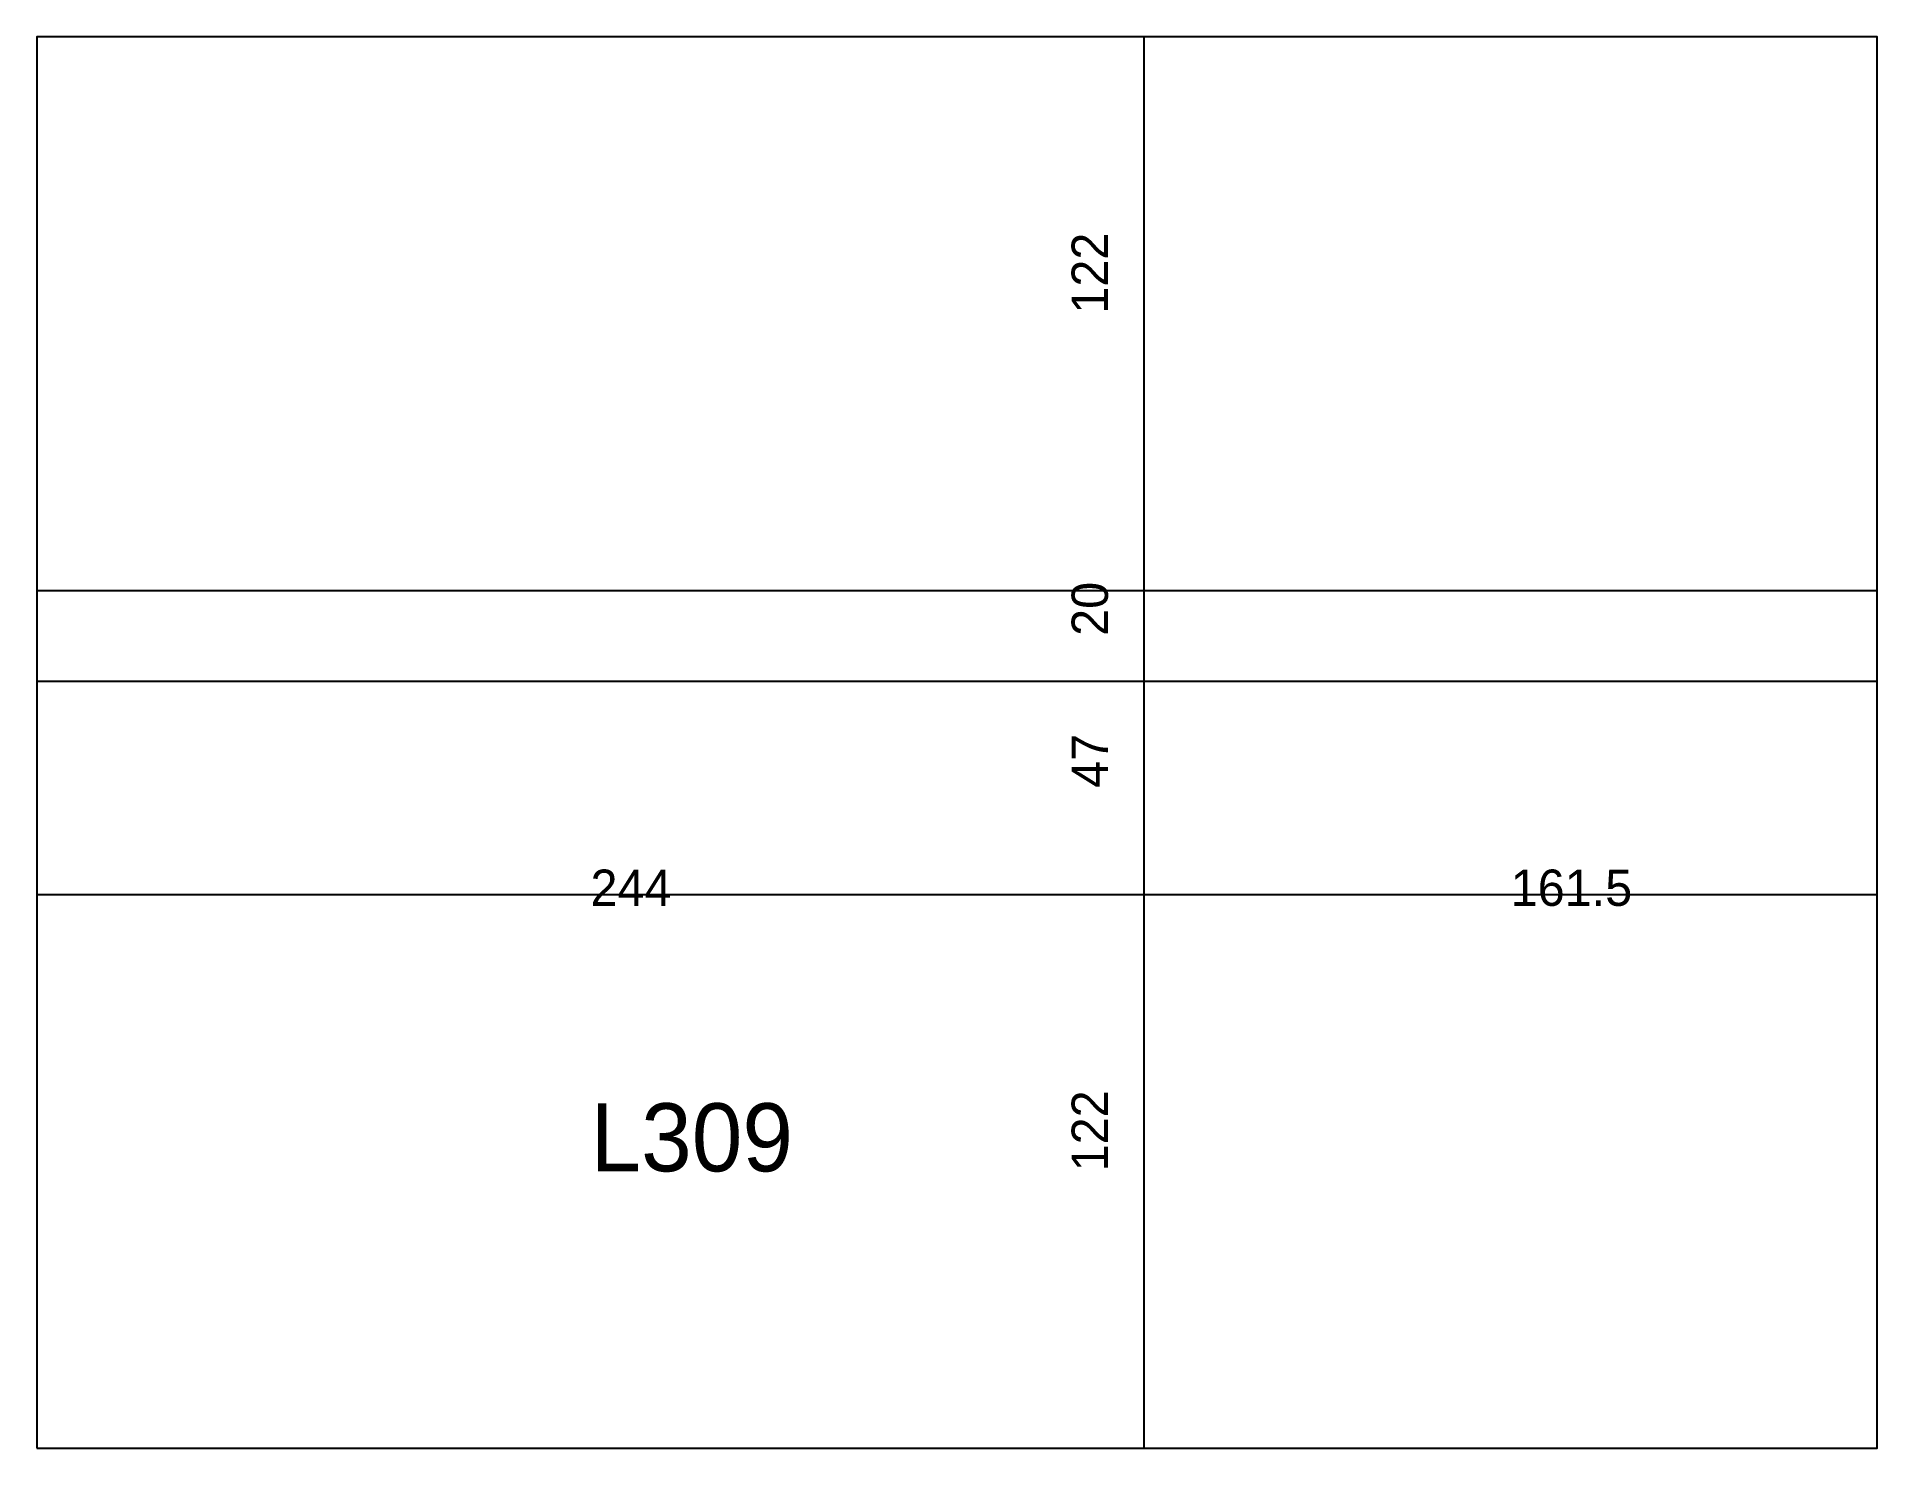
# Model space of a CAD drawing. Extents: x 1198 to 1604, y 2680 to 2991.
import ezdxf

# ---------------------------------------------------------------- set-up
doc = ezdxf.new("R2010")
doc.units = 0
for name, color, linetype in [('3', 3, 'Continuous'), ('4', 4, 'Continuous'), ('Painéis', 200, 'Continuous')]:
    doc.layers.add(name, color=color, linetype=linetype)

msp = doc.modelspace()

# ---------------------------------------------------------------- linework, layer by layer
at = {"layer": '3'}
for p, q in [((1603.5, 2991), (1198, 2991)), ((1198, 2991), (1198, 2680)), ((1442, 2680), (1442, 2991)), ((1603.5, 2680), (1603.5, 2991)), ((1198, 2869), (1603.5, 2869)), ((1198, 2849), (1603.5, 2849)), ((1198, 2802), (1603.5, 2802)), ((1198, 2680), (1603.5, 2680))]:
    msp.add_line(p, q, dxfattribs=at)
at = {"layer": '3', "lineweight": 25}
msp.add_lwpolyline([(1198, 2680), (1603.5, 2680), (1603.5, 2991), (1198, 2991)], close=True, dxfattribs=at)
at = {"layer": 'Painéis', "lineweight": 18}
for p, q in [((1442, 2680), (1442, 2991)), ((1198, 2869), (1603.5, 2869)), ((1198, 2849), (1603.5, 2849)), ((1198, 2802), (1603.5, 2802))]:
    msp.add_line(p, q, dxfattribs=at)

# ---------------------------------------------------------------- texts
at = {"layer": '4'}
msp.add_text('L309', height=15, dxfattribs=at).set_placement((1320, 2741))
at = {"layer": 'Painéis'}
for s, p in [('122', (1434, 2930)), ('20', (1434, 2859)), ('47', (1434, 2825.5)), ('122', (1434, 2741))]:
    msp.add_text(s, height=8, rotation=90, dxfattribs=at).set_placement(p)
for s, p in [('244', (1320, 2799.5)), ('161.5', (1522.75, 2799.5))]:
    msp.add_text(s, height=8, dxfattribs=at).set_placement(p)

doc.saveas('drawing.dxf')
